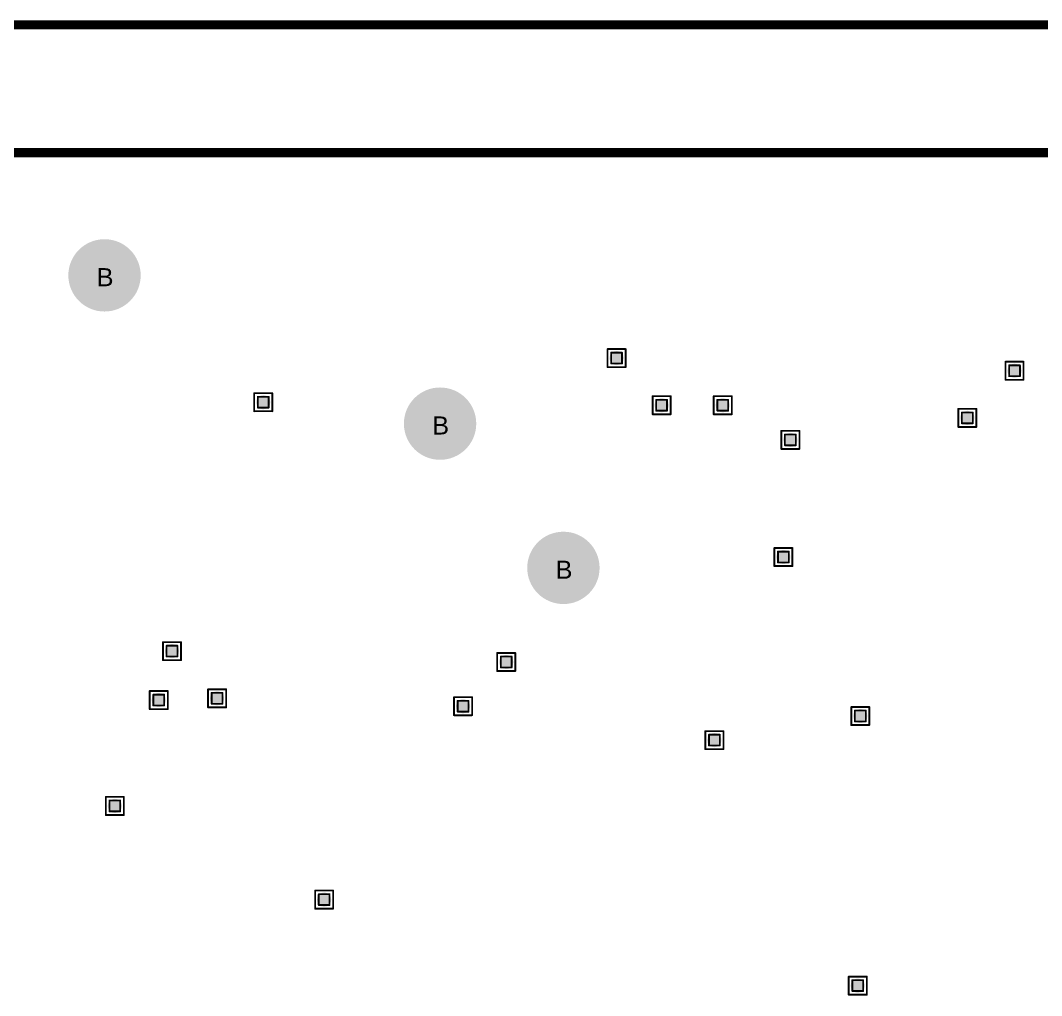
# Model space of a CAD drawing. Header units: millimetres. Extents: x -25 to 478, y -31 to 252.
# Drawn here: x 59.26 to 87.94, y 186.32 to 213.72 of the extents above; entities that cross this region are included whole.
import ezdxf

# ---------------------------------------------------------------- set-up
doc = ezdxf.new("R2010")
doc.units = ezdxf.units.MM
for name, color, linetype in [('DrillDrawing', 1, 'Continuous'), ('Mechanical1', 6, 'Continuous'), ('Mechanical2', 216, 'Continuous'), ('MultiLayer', 9, 'Continuous'), ('PadHoleLayer', 156, 'Continuous'), ('ViaHoleLayer', 16, 'Continuous')]:
    doc.layers.add(name, color=color, linetype=linetype)
doc.styles.add('Arial', font='', dxfattribs={"height": 0.2})
doc.styles.get('Arial').set_extended_font_data('Arial')

# ---------------------------------------------------------------- blocks, each defined once
blk = doc.blocks.new('KEYSTONE5001_645')
at = {"layer": 'MultiLayer'}
h = blk.add_hatch(color=9, dxfattribs=at)
edge = h.paths.add_edge_path()
edge.add_arc((0, 0), 1.016, 0, 360)
at = {"layer": 'PadHoleLayer'}
h = blk.add_hatch(color=156, dxfattribs=at)
edge = h.paths.add_edge_path()
edge.add_arc((0, 0), 0.508, 0, 360)
blk = doc.blocks.new('KEYSTONE5000_658')
at = {"layer": 'MultiLayer'}
h = blk.add_hatch(color=9, dxfattribs=at)
edge = h.paths.add_edge_path()
edge.add_arc((0, 0), 1.016, 0, 360)
at = {"layer": 'PadHoleLayer'}
h = blk.add_hatch(color=156, dxfattribs=at)
edge = h.paths.add_edge_path()
edge.add_arc((0, 0), 0.508, 0, 360)
blk = doc.blocks.new('KEYSTONE5000_899')
at = {"layer": 'MultiLayer'}
h = blk.add_hatch(color=9, dxfattribs=at)
edge = h.paths.add_edge_path()
edge.add_arc((0, 0), 1.016, 0, 360)
at = {"layer": 'PadHoleLayer'}
h = blk.add_hatch(color=156, dxfattribs=at)
edge = h.paths.add_edge_path()
edge.add_arc((0, 0), 0.508, 0, 360)

msp = doc.modelspace()

# ---------------------------------------------------------------- hatches: boundary and pattern name
at = {"layer": 'ViaHoleLayer'}
h = msp.add_hatch(color=16, dxfattribs=at)
edge = h.paths.add_edge_path()
edge.add_arc((76.001, 204.229), 0.2, 0, 360)
h = msp.add_hatch(color=16, dxfattribs=at)
edge = h.paths.add_edge_path()
edge.add_arc((87.177, 203.873), 0.2, 0, 360)
h = msp.add_hatch(color=16, dxfattribs=at)
edge = h.paths.add_edge_path()
edge.add_arc((66.078, 202.989), 0.2, 0, 360)
h = msp.add_hatch(color=16, dxfattribs=at)
edge = h.paths.add_edge_path()
edge.add_arc((77.267, 202.903), 0.2, 0, 360)
h = msp.add_hatch(color=16, dxfattribs=at)
edge = h.paths.add_edge_path()
edge.add_arc((78.982, 202.903), 0.2, 0, 360)
h = msp.add_hatch(color=16, dxfattribs=at)
edge = h.paths.add_edge_path()
edge.add_arc((85.852, 202.548), 0.2, 0, 360)
h = msp.add_hatch(color=16, dxfattribs=at)
edge = h.paths.add_edge_path()
edge.add_arc((80.882, 201.93), 0.2, 0, 360)
h = msp.add_hatch(color=16, dxfattribs=at)
edge = h.paths.add_edge_path()
edge.add_arc((80.685, 198.64), 0.2, 0, 360)
h = msp.add_hatch(color=16, dxfattribs=at)
edge = h.paths.add_edge_path()
edge.add_arc((63.515, 195.996), 0.2, 0, 360)
h = msp.add_hatch(color=16, dxfattribs=at)
edge = h.paths.add_edge_path()
edge.add_arc((72.903, 195.691), 0.2, 0, 360)
h = msp.add_hatch(color=16, dxfattribs=at)
edge = h.paths.add_edge_path()
edge.add_arc((63.142, 194.622), 0.2, 0, 360)
h = msp.add_hatch(color=16, dxfattribs=at)
edge = h.paths.add_edge_path()
edge.add_arc((64.781, 194.67), 0.2, 0, 360)
h = msp.add_hatch(color=16, dxfattribs=at)
edge = h.paths.add_edge_path()
edge.add_arc((71.69, 194.448), 0.2, 0, 360)
h = msp.add_hatch(color=16, dxfattribs=at)
edge = h.paths.add_edge_path()
edge.add_arc((82.847, 194.173), 0.2, 0, 360)
h = msp.add_hatch(color=16, dxfattribs=at)
edge = h.paths.add_edge_path()
edge.add_arc((78.748, 193.496), 0.2, 0, 360)
h = msp.add_hatch(color=16, dxfattribs=at)
edge = h.paths.add_edge_path()
edge.add_arc((61.91, 191.647), 0.2, 0, 360)
h = msp.add_hatch(color=16, dxfattribs=at)
edge = h.paths.add_edge_path()
edge.add_arc((67.789, 189.015), 0.2, 0, 360)
h = msp.add_hatch(color=16, dxfattribs=at)
edge = h.paths.add_edge_path()
edge.add_arc((82.774, 186.598), 0.2, 0, 360)

# ---------------------------------------------------------------- linework, layer by layer
at = {"layer": 'DrillDrawing', "const_width": 0.0508}
for points in [[(75.747, 204.483), (76.255, 204.483)], [(75.747, 203.975), (75.747, 204.483)], [(76.255, 203.975), (76.255, 204.483)], [(75.849, 204.381), (76.154, 204.381)], [(75.849, 204.076), (75.849, 204.381)], [(76.154, 204.076), (76.154, 204.381)], [(75.747, 203.975), (76.255, 203.975)], [(75.849, 204.076), (76.154, 204.076)], [(86.923, 204.127), (87.431, 204.127)], [(86.923, 203.619), (86.923, 204.127)], [(87.025, 204.026), (87.33, 204.026)], [(87.025, 203.721), (87.025, 204.026)], [(87.33, 203.721), (87.33, 204.026)], [(87.431, 203.619), (87.431, 204.127)], [(86.923, 203.619), (87.431, 203.619)], [(87.025, 203.721), (87.33, 203.721)], [(65.824, 203.243), (66.332, 203.243)], [(65.824, 202.735), (65.824, 203.243)], [(65.926, 203.142), (66.23, 203.142)], [(65.926, 202.837), (65.926, 203.142)], [(66.23, 202.837), (66.23, 203.142)], [(66.332, 202.735), (66.332, 203.243)], [(77.013, 203.157), (77.521, 203.157)], [(77.013, 202.649), (77.013, 203.157)], [(77.114, 203.056), (77.419, 203.056)], [(77.114, 202.751), (77.114, 203.056)], [(77.419, 202.751), (77.419, 203.056)], [(77.521, 202.649), (77.521, 203.157)], [(78.728, 203.157), (79.236, 203.157)], [(78.728, 202.649), (78.728, 203.157)], [(78.83, 203.056), (79.134, 203.056)], [(78.83, 202.751), (78.83, 203.056)], [(79.134, 202.751), (79.134, 203.056)], [(79.236, 202.649), (79.236, 203.157)], [(65.824, 202.735), (66.332, 202.735)], [(65.926, 202.837), (66.23, 202.837)], [(77.114, 202.751), (77.419, 202.751)], [(78.83, 202.751), (79.134, 202.751)], [(85.598, 202.802), (86.106, 202.802)], [(85.598, 202.294), (85.598, 202.802)], [(86.106, 202.294), (86.106, 202.802)], [(77.013, 202.649), (77.521, 202.649)], [(78.728, 202.649), (79.236, 202.649)], [(85.7, 202.7), (86.004, 202.7)], [(85.7, 202.395), (85.7, 202.7)], [(86.004, 202.395), (86.004, 202.7)], [(80.628, 202.184), (81.136, 202.184)], [(80.628, 201.676), (80.628, 202.184)], [(81.136, 201.676), (81.136, 202.184)], [(85.598, 202.294), (86.106, 202.294)], [(85.7, 202.395), (86.004, 202.395)], [(80.729, 202.082), (81.034, 202.082)], [(80.729, 201.778), (80.729, 202.082)], [(81.034, 201.778), (81.034, 202.082)], [(80.628, 201.676), (81.136, 201.676)], [(80.729, 201.778), (81.034, 201.778)], [(80.431, 198.894), (80.939, 198.894)], [(80.431, 198.386), (80.431, 198.894)], [(80.533, 198.792), (80.838, 198.792)], [(80.533, 198.487), (80.533, 198.792)], [(80.838, 198.487), (80.838, 198.792)], [(80.939, 198.386), (80.939, 198.894)], [(80.533, 198.487), (80.838, 198.487)], [(80.431, 198.386), (80.939, 198.386)], [(63.261, 196.25), (63.769, 196.25)], [(63.261, 195.742), (63.261, 196.25)], [(63.363, 196.148), (63.668, 196.148)], [(63.363, 195.843), (63.363, 196.148)], [(63.668, 195.843), (63.668, 196.148)], [(63.769, 195.742), (63.769, 196.25)], [(72.649, 195.945), (73.157, 195.945)], [(72.649, 195.437), (72.649, 195.945)], [(73.157, 195.437), (73.157, 195.945)], [(63.261, 195.742), (63.769, 195.742)], [(63.363, 195.843), (63.668, 195.843)], [(72.751, 195.843), (73.056, 195.843)], [(72.751, 195.538), (72.751, 195.843)], [(73.056, 195.538), (73.056, 195.843)], [(72.649, 195.437), (73.157, 195.437)], [(72.751, 195.538), (73.056, 195.538)], [(62.888, 194.876), (63.396, 194.876)], [(62.888, 194.368), (62.888, 194.876)], [(62.99, 194.774), (63.295, 194.774)], [(62.99, 194.469), (62.99, 194.774)], [(63.295, 194.469), (63.295, 194.774)], [(63.396, 194.368), (63.396, 194.876)], [(64.527, 194.924), (65.035, 194.924)], [(64.527, 194.416), (64.527, 194.924)], [(64.629, 194.823), (64.933, 194.823)], [(64.629, 194.518), (64.629, 194.823)], [(64.933, 194.518), (64.933, 194.823)], [(65.035, 194.416), (65.035, 194.924)], [(62.99, 194.469), (63.295, 194.469)], [(64.629, 194.518), (64.933, 194.518)], [(71.436, 194.702), (71.944, 194.702)], [(71.436, 194.194), (71.436, 194.702)], [(71.537, 194.6), (71.842, 194.6)], [(71.537, 194.295), (71.537, 194.6)], [(71.842, 194.295), (71.842, 194.6)], [(71.944, 194.194), (71.944, 194.702)], [(82.593, 194.427), (83.101, 194.427)], [(82.593, 193.919), (82.593, 194.427)], [(83.101, 193.919), (83.101, 194.427)], [(62.888, 194.368), (63.396, 194.368)], [(64.527, 194.416), (65.035, 194.416)], [(71.436, 194.194), (71.944, 194.194)], [(71.537, 194.295), (71.842, 194.295)], [(82.694, 194.326), (82.999, 194.326)], [(82.694, 194.021), (82.694, 194.326)], [(82.999, 194.021), (82.999, 194.326)], [(82.593, 193.919), (83.101, 193.919)], [(82.694, 194.021), (82.999, 194.021)], [(78.494, 193.75), (79.002, 193.75)], [(78.494, 193.242), (78.494, 193.75)], [(78.595, 193.649), (78.9, 193.649)], [(78.595, 193.344), (78.595, 193.649)], [(78.9, 193.344), (78.9, 193.649)], [(79.002, 193.242), (79.002, 193.75)], [(78.595, 193.344), (78.9, 193.344)], [(78.494, 193.242), (79.002, 193.242)], [(61.656, 191.901), (62.164, 191.901)], [(61.656, 191.393), (61.656, 191.901)], [(62.164, 191.393), (62.164, 191.901)], [(61.758, 191.799), (62.062, 191.799)], [(61.758, 191.495), (61.758, 191.799)], [(62.062, 191.495), (62.062, 191.799)], [(61.656, 191.393), (62.164, 191.393)], [(61.758, 191.495), (62.062, 191.495)], [(67.535, 189.269), (68.043, 189.269)], [(67.535, 188.761), (67.535, 189.269)], [(68.043, 188.761), (68.043, 189.269)], [(67.636, 189.167), (67.941, 189.167)], [(67.636, 188.862), (67.636, 189.167)], [(67.941, 188.862), (67.941, 189.167)], [(67.535, 188.761), (68.043, 188.761)], [(67.636, 188.862), (67.941, 188.862)], [(82.52, 186.852), (83.028, 186.852)], [(82.52, 186.344), (82.52, 186.852)], [(82.621, 186.751), (82.926, 186.751)], [(82.621, 186.446), (82.621, 186.751)], [(82.926, 186.446), (82.926, 186.751)], [(83.028, 186.344), (83.028, 186.852)], [(82.621, 186.446), (82.926, 186.446)], [(82.52, 186.344), (83.028, 186.344)]]:
    msp.add_lwpolyline(points, dxfattribs=at)
at = {"layer": 'DrillDrawing', "const_width": 0.0254}
for points in [[(75.735, 204.483, 1), (75.76, 204.483, 1)], [(75.735, 204.483, 1), (75.76, 204.483, 1)], [(76.243, 204.483, 1), (76.268, 204.483, 1)], [(76.243, 204.483, 1), (76.268, 204.483, 1)], [(75.836, 204.381, 1), (75.862, 204.381, 1)], [(75.836, 204.381, 1), (75.862, 204.381, 1)], [(76.141, 204.381, 1), (76.166, 204.381, 1)], [(76.141, 204.381, 1), (76.166, 204.381, 1)], [(75.735, 203.975, 1), (75.76, 203.975, 1)], [(75.735, 203.975, 1), (75.76, 203.975, 1)], [(75.836, 204.076, 1), (75.862, 204.076, 1)], [(75.836, 204.076, 1), (75.862, 204.076, 1)], [(76.141, 204.076, 1), (76.166, 204.076, 1)], [(76.141, 204.076, 1), (76.166, 204.076, 1)], [(76.243, 203.975, 1), (76.268, 203.975, 1)], [(76.243, 203.975, 1), (76.268, 203.975, 1)], [(86.911, 204.127, 1), (86.936, 204.127, 1)], [(86.911, 204.127, 1), (86.936, 204.127, 1)], [(87.012, 204.026, 1), (87.038, 204.026, 1)], [(87.012, 204.026, 1), (87.038, 204.026, 1)], [(87.317, 204.026, 1), (87.342, 204.026, 1)], [(87.317, 204.026, 1), (87.342, 204.026, 1)], [(87.419, 204.127, 1), (87.444, 204.127, 1)], [(87.419, 204.127, 1), (87.444, 204.127, 1)], [(86.911, 203.619, 1), (86.936, 203.619, 1)], [(86.911, 203.619, 1), (86.936, 203.619, 1)], [(87.012, 203.721, 1), (87.038, 203.721, 1)], [(87.012, 203.721, 1), (87.038, 203.721, 1)], [(87.317, 203.721, 1), (87.342, 203.721, 1)], [(87.317, 203.721, 1), (87.342, 203.721, 1)], [(87.419, 203.619, 1), (87.444, 203.619, 1)], [(87.419, 203.619, 1), (87.444, 203.619, 1)], [(65.811, 203.243, 1), (65.837, 203.243, 1)], [(65.811, 203.243, 1), (65.837, 203.243, 1)], [(65.913, 203.142, 1), (65.938, 203.142, 1)], [(65.913, 203.142, 1), (65.938, 203.142, 1)], [(66.218, 203.142, 1), (66.243, 203.142, 1)], [(66.218, 203.142, 1), (66.243, 203.142, 1)], [(66.319, 203.243, 1), (66.345, 203.243, 1)], [(66.319, 203.243, 1), (66.345, 203.243, 1)], [(77, 203.157, 1), (77.025, 203.157, 1)], [(77, 203.157, 1), (77.025, 203.157, 1)], [(77.102, 203.056, 1), (77.127, 203.056, 1)], [(77.102, 203.056, 1), (77.127, 203.056, 1)], [(77.406, 203.056, 1), (77.432, 203.056, 1)], [(77.406, 203.056, 1), (77.432, 203.056, 1)], [(77.508, 203.157, 1), (77.534, 203.157, 1)], [(77.508, 203.157, 1), (77.534, 203.157, 1)], [(78.715, 203.157, 1), (78.741, 203.157, 1)], [(78.715, 203.157, 1), (78.741, 203.157, 1)], [(78.817, 203.056, 1), (78.842, 203.056, 1)], [(78.817, 203.056, 1), (78.842, 203.056, 1)], [(79.122, 203.056, 1), (79.147, 203.056, 1)], [(79.122, 203.056, 1), (79.147, 203.056, 1)], [(79.223, 203.157, 1), (79.249, 203.157, 1)], [(79.223, 203.157, 1), (79.249, 203.157, 1)], [(65.811, 202.735, 1), (65.837, 202.735, 1)], [(65.811, 202.735, 1), (65.837, 202.735, 1)], [(65.913, 202.837, 1), (65.938, 202.837, 1)], [(65.913, 202.837, 1), (65.938, 202.837, 1)], [(66.218, 202.837, 1), (66.243, 202.837, 1)], [(66.218, 202.837, 1), (66.243, 202.837, 1)], [(66.319, 202.735, 1), (66.345, 202.735, 1)], [(66.319, 202.735, 1), (66.345, 202.735, 1)], [(77.102, 202.751, 1), (77.127, 202.751, 1)], [(77.102, 202.751, 1), (77.127, 202.751, 1)], [(77.406, 202.751, 1), (77.432, 202.751, 1)], [(77.406, 202.751, 1), (77.432, 202.751, 1)], [(78.817, 202.751, 1), (78.842, 202.751, 1)], [(78.817, 202.751, 1), (78.842, 202.751, 1)], [(79.122, 202.751, 1), (79.147, 202.751, 1)], [(79.122, 202.751, 1), (79.147, 202.751, 1)], [(85.585, 202.802, 1), (85.611, 202.802, 1)], [(85.585, 202.802, 1), (85.611, 202.802, 1)], [(86.093, 202.802, 1), (86.119, 202.802, 1)], [(86.093, 202.802, 1), (86.119, 202.802, 1)], [(77, 202.649, 1), (77.025, 202.649, 1)], [(77, 202.649, 1), (77.025, 202.649, 1)], [(77.508, 202.649, 1), (77.534, 202.649, 1)], [(77.508, 202.649, 1), (77.534, 202.649, 1)], [(78.715, 202.649, 1), (78.741, 202.649, 1)], [(78.715, 202.649, 1), (78.741, 202.649, 1)], [(79.223, 202.649, 1), (79.249, 202.649, 1)], [(79.223, 202.649, 1), (79.249, 202.649, 1)], [(85.687, 202.7, 1), (85.712, 202.7, 1)], [(85.687, 202.7, 1), (85.712, 202.7, 1)], [(85.992, 202.7, 1), (86.017, 202.7, 1)], [(85.992, 202.7, 1), (86.017, 202.7, 1)], [(80.615, 202.184, 1), (80.641, 202.184, 1)], [(80.615, 202.184, 1), (80.641, 202.184, 1)], [(81.123, 202.184, 1), (81.149, 202.184, 1)], [(81.123, 202.184, 1), (81.149, 202.184, 1)], [(85.585, 202.294, 1), (85.611, 202.294, 1)], [(85.585, 202.294, 1), (85.611, 202.294, 1)], [(85.687, 202.395, 1), (85.712, 202.395, 1)], [(85.687, 202.395, 1), (85.712, 202.395, 1)], [(85.992, 202.395, 1), (86.017, 202.395, 1)], [(85.992, 202.395, 1), (86.017, 202.395, 1)], [(86.093, 202.294, 1), (86.119, 202.294, 1)], [(86.093, 202.294, 1), (86.119, 202.294, 1)], [(80.717, 202.082, 1), (80.742, 202.082, 1)], [(80.717, 202.082, 1), (80.742, 202.082, 1)], [(81.022, 202.082, 1), (81.047, 202.082, 1)], [(81.022, 202.082, 1), (81.047, 202.082, 1)], [(80.615, 201.676, 1), (80.641, 201.676, 1)], [(80.615, 201.676, 1), (80.641, 201.676, 1)], [(80.717, 201.778, 1), (80.742, 201.778, 1)], [(80.717, 201.778, 1), (80.742, 201.778, 1)], [(81.022, 201.778, 1), (81.047, 201.778, 1)], [(81.022, 201.778, 1), (81.047, 201.778, 1)], [(81.123, 201.676, 1), (81.149, 201.676, 1)], [(81.123, 201.676, 1), (81.149, 201.676, 1)], [(80.418, 198.894, 1), (80.444, 198.894, 1)], [(80.418, 198.894, 1), (80.444, 198.894, 1)], [(80.52, 198.792, 1), (80.545, 198.792, 1)], [(80.52, 198.792, 1), (80.545, 198.792, 1)], [(80.825, 198.792, 1), (80.85, 198.792, 1)], [(80.825, 198.792, 1), (80.85, 198.792, 1)], [(80.926, 198.894, 1), (80.952, 198.894, 1)], [(80.926, 198.894, 1), (80.952, 198.894, 1)], [(80.52, 198.487, 1), (80.545, 198.487, 1)], [(80.52, 198.487, 1), (80.545, 198.487, 1)], [(80.825, 198.487, 1), (80.85, 198.487, 1)], [(80.825, 198.487, 1), (80.85, 198.487, 1)], [(80.418, 198.386, 1), (80.444, 198.386, 1)], [(80.418, 198.386, 1), (80.444, 198.386, 1)], [(80.926, 198.386, 1), (80.952, 198.386, 1)], [(80.926, 198.386, 1), (80.952, 198.386, 1)], [(63.249, 196.25, 1), (63.274, 196.25, 1)], [(63.249, 196.25, 1), (63.274, 196.25, 1)], [(63.35, 196.148, 1), (63.376, 196.148, 1)], [(63.35, 196.148, 1), (63.376, 196.148, 1)], [(63.655, 196.148, 1), (63.681, 196.148, 1)], [(63.655, 196.148, 1), (63.681, 196.148, 1)], [(63.757, 196.25, 1), (63.782, 196.25, 1)], [(63.757, 196.25, 1), (63.782, 196.25, 1)], [(72.636, 195.945, 1), (72.662, 195.945, 1)], [(72.636, 195.945, 1), (72.662, 195.945, 1)], [(73.144, 195.945, 1), (73.17, 195.945, 1)], [(73.144, 195.945, 1), (73.17, 195.945, 1)], [(63.249, 195.742, 1), (63.274, 195.742, 1)], [(63.249, 195.742, 1), (63.274, 195.742, 1)], [(63.35, 195.843, 1), (63.376, 195.843, 1)], [(63.35, 195.843, 1), (63.376, 195.843, 1)], [(63.655, 195.843, 1), (63.681, 195.843, 1)], [(63.655, 195.843, 1), (63.681, 195.843, 1)], [(63.757, 195.742, 1), (63.782, 195.742, 1)], [(63.757, 195.742, 1), (63.782, 195.742, 1)], [(72.738, 195.843, 1), (72.763, 195.843, 1)], [(72.738, 195.843, 1), (72.763, 195.843, 1)], [(73.043, 195.843, 1), (73.068, 195.843, 1)], [(73.043, 195.843, 1), (73.068, 195.843, 1)], [(72.636, 195.437, 1), (72.662, 195.437, 1)], [(72.636, 195.437, 1), (72.662, 195.437, 1)], [(72.738, 195.538, 1), (72.763, 195.538, 1)], [(72.738, 195.538, 1), (72.763, 195.538, 1)], [(73.043, 195.538, 1), (73.068, 195.538, 1)], [(73.043, 195.538, 1), (73.068, 195.538, 1)], [(73.144, 195.437, 1), (73.17, 195.437, 1)], [(73.144, 195.437, 1), (73.17, 195.437, 1)], [(62.875, 194.876, 1), (62.901, 194.876, 1)], [(62.875, 194.876, 1), (62.901, 194.876, 1)], [(62.977, 194.774, 1), (63.002, 194.774, 1)], [(62.977, 194.774, 1), (63.002, 194.774, 1)], [(63.282, 194.774, 1), (63.307, 194.774, 1)], [(63.282, 194.774, 1), (63.307, 194.774, 1)], [(63.383, 194.876, 1), (63.409, 194.876, 1)], [(63.383, 194.876, 1), (63.409, 194.876, 1)], [(64.514, 194.924, 1), (64.54, 194.924, 1)], [(64.514, 194.924, 1), (64.54, 194.924, 1)], [(64.616, 194.823, 1), (64.641, 194.823, 1)], [(64.616, 194.823, 1), (64.641, 194.823, 1)], [(64.921, 194.823, 1), (64.946, 194.823, 1)], [(64.921, 194.823, 1), (64.946, 194.823, 1)], [(65.022, 194.924, 1), (65.048, 194.924, 1)], [(65.022, 194.924, 1), (65.048, 194.924, 1)], [(62.977, 194.469, 1), (63.002, 194.469, 1)], [(62.977, 194.469, 1), (63.002, 194.469, 1)], [(63.282, 194.469, 1), (63.307, 194.469, 1)], [(63.282, 194.469, 1), (63.307, 194.469, 1)], [(64.616, 194.518, 1), (64.641, 194.518, 1)], [(64.616, 194.518, 1), (64.641, 194.518, 1)], [(64.921, 194.518, 1), (64.946, 194.518, 1)], [(64.921, 194.518, 1), (64.946, 194.518, 1)], [(71.423, 194.702, 1), (71.448, 194.702, 1)], [(71.423, 194.702, 1), (71.448, 194.702, 1)], [(71.525, 194.6, 1), (71.55, 194.6, 1)], [(71.525, 194.6, 1), (71.55, 194.6, 1)], [(71.829, 194.6, 1), (71.855, 194.6, 1)], [(71.829, 194.6, 1), (71.855, 194.6, 1)], [(71.931, 194.702, 1), (71.956, 194.702, 1)], [(71.931, 194.702, 1), (71.956, 194.702, 1)], [(82.58, 194.427, 1), (82.605, 194.427, 1)], [(82.58, 194.427, 1), (82.605, 194.427, 1)], [(83.088, 194.427, 1), (83.113, 194.427, 1)], [(83.088, 194.427, 1), (83.113, 194.427, 1)], [(62.875, 194.368, 1), (62.901, 194.368, 1)], [(62.875, 194.368, 1), (62.901, 194.368, 1)], [(63.383, 194.368, 1), (63.409, 194.368, 1)], [(63.383, 194.368, 1), (63.409, 194.368, 1)], [(64.514, 194.416, 1), (64.54, 194.416, 1)], [(64.514, 194.416, 1), (64.54, 194.416, 1)], [(65.022, 194.416, 1), (65.048, 194.416, 1)], [(65.022, 194.416, 1), (65.048, 194.416, 1)], [(71.423, 194.194, 1), (71.448, 194.194, 1)], [(71.423, 194.194, 1), (71.448, 194.194, 1)], [(71.525, 194.295, 1), (71.55, 194.295, 1)], [(71.525, 194.295, 1), (71.55, 194.295, 1)], [(71.829, 194.295, 1), (71.855, 194.295, 1)], [(71.829, 194.295, 1), (71.855, 194.295, 1)], [(71.931, 194.194, 1), (71.956, 194.194, 1)], [(71.931, 194.194, 1), (71.956, 194.194, 1)], [(82.681, 194.326, 1), (82.707, 194.326, 1)], [(82.681, 194.326, 1), (82.707, 194.326, 1)], [(82.986, 194.326, 1), (83.012, 194.326, 1)], [(82.986, 194.326, 1), (83.012, 194.326, 1)], [(82.58, 193.919, 1), (82.605, 193.919, 1)], [(82.58, 193.919, 1), (82.605, 193.919, 1)], [(82.681, 194.021, 1), (82.707, 194.021, 1)], [(82.681, 194.021, 1), (82.707, 194.021, 1)], [(82.986, 194.021, 1), (83.012, 194.021, 1)], [(82.986, 194.021, 1), (83.012, 194.021, 1)], [(83.088, 193.919, 1), (83.113, 193.919, 1)], [(83.088, 193.919, 1), (83.113, 193.919, 1)], [(78.481, 193.75, 1), (78.506, 193.75, 1)], [(78.481, 193.75, 1), (78.506, 193.75, 1)], [(78.583, 193.649, 1), (78.608, 193.649, 1)], [(78.583, 193.649, 1), (78.608, 193.649, 1)], [(78.887, 193.649, 1), (78.913, 193.649, 1)], [(78.887, 193.649, 1), (78.913, 193.649, 1)], [(78.989, 193.75, 1), (79.014, 193.75, 1)], [(78.989, 193.75, 1), (79.014, 193.75, 1)], [(78.583, 193.344, 1), (78.608, 193.344, 1)], [(78.583, 193.344, 1), (78.608, 193.344, 1)], [(78.887, 193.344, 1), (78.913, 193.344, 1)], [(78.887, 193.344, 1), (78.913, 193.344, 1)], [(78.481, 193.242, 1), (78.506, 193.242, 1)], [(78.481, 193.242, 1), (78.506, 193.242, 1)], [(78.989, 193.242, 1), (79.014, 193.242, 1)], [(78.989, 193.242, 1), (79.014, 193.242, 1)], [(61.643, 191.901, 1), (61.669, 191.901, 1)], [(61.643, 191.901, 1), (61.669, 191.901, 1)], [(62.151, 191.901, 1), (62.177, 191.901, 1)], [(62.151, 191.901, 1), (62.177, 191.901, 1)], [(61.745, 191.799, 1), (61.77, 191.799, 1)], [(61.745, 191.799, 1), (61.77, 191.799, 1)], [(62.05, 191.799, 1), (62.075, 191.799, 1)], [(62.05, 191.799, 1), (62.075, 191.799, 1)], [(61.643, 191.393, 1), (61.669, 191.393, 1)], [(61.643, 191.393, 1), (61.669, 191.393, 1)], [(61.745, 191.495, 1), (61.77, 191.495, 1)], [(61.745, 191.495, 1), (61.77, 191.495, 1)], [(62.05, 191.495, 1), (62.075, 191.495, 1)], [(62.05, 191.495, 1), (62.075, 191.495, 1)], [(62.151, 191.393, 1), (62.177, 191.393, 1)], [(62.151, 191.393, 1), (62.177, 191.393, 1)], [(67.522, 189.269, 1), (67.547, 189.269, 1)], [(67.522, 189.269, 1), (67.547, 189.269, 1)], [(68.03, 189.269, 1), (68.055, 189.269, 1)], [(68.03, 189.269, 1), (68.055, 189.269, 1)], [(67.624, 189.167, 1), (67.649, 189.167, 1)], [(67.624, 189.167, 1), (67.649, 189.167, 1)], [(67.928, 189.167, 1), (67.954, 189.167, 1)], [(67.928, 189.167, 1), (67.954, 189.167, 1)], [(67.522, 188.761, 1), (67.547, 188.761, 1)], [(67.522, 188.761, 1), (67.547, 188.761, 1)], [(67.624, 188.862, 1), (67.649, 188.862, 1)], [(67.624, 188.862, 1), (67.649, 188.862, 1)], [(67.928, 188.862, 1), (67.954, 188.862, 1)], [(67.928, 188.862, 1), (67.954, 188.862, 1)], [(68.03, 188.761, 1), (68.055, 188.761, 1)], [(68.03, 188.761, 1), (68.055, 188.761, 1)], [(82.507, 186.852, 1), (82.533, 186.852, 1)], [(82.507, 186.852, 1), (82.533, 186.852, 1)], [(82.609, 186.751, 1), (82.634, 186.751, 1)], [(82.609, 186.751, 1), (82.634, 186.751, 1)], [(82.914, 186.751, 1), (82.939, 186.751, 1)], [(82.914, 186.751, 1), (82.939, 186.751, 1)], [(83.015, 186.852, 1), (83.041, 186.852, 1)], [(83.015, 186.852, 1), (83.041, 186.852, 1)], [(82.609, 186.446, 1), (82.634, 186.446, 1)], [(82.609, 186.446, 1), (82.634, 186.446, 1)], [(82.914, 186.446, 1), (82.939, 186.446, 1)], [(82.914, 186.446, 1), (82.939, 186.446, 1)], [(82.507, 186.344, 1), (82.533, 186.344, 1)], [(82.507, 186.344, 1), (82.533, 186.344, 1)], [(83.015, 186.344, 1), (83.041, 186.344, 1)], [(83.015, 186.344, 1), (83.041, 186.344, 1)]]:
    msp.add_lwpolyline(points, format="xyb", close=True, dxfattribs=at)
at = {"layer": 'Mechanical1', "const_width": 0.254}
msp.add_lwpolyline([(0, 210), (375, 210)], dxfattribs=at)
at = {"layer": 'Mechanical2', "const_width": 0.254}
msp.add_lwpolyline([(0, 213.589), (180.974, 213.589)], dxfattribs=at)

# ---------------------------------------------------------------- block references
at = {"rotation": 90}
for name, p in [('KEYSTONE5000_658', (61.62, 206.553)), ('KEYSTONE5001_645', (71.044, 202.387)), ('KEYSTONE5000_899', (74.508, 198.335))]:
    msp.add_blockref(name, p, dxfattribs=at)

# ---------------------------------------------------------------- texts
at = {"layer": 'DrillDrawing', "style": 'Arial'}
for p in [(61.4, 206.248), (70.824, 202.082), (74.288, 198.03)]:
    msp.add_text('B', height=0.508, dxfattribs=at).set_placement(p)

doc.saveas('drawing.dxf')
